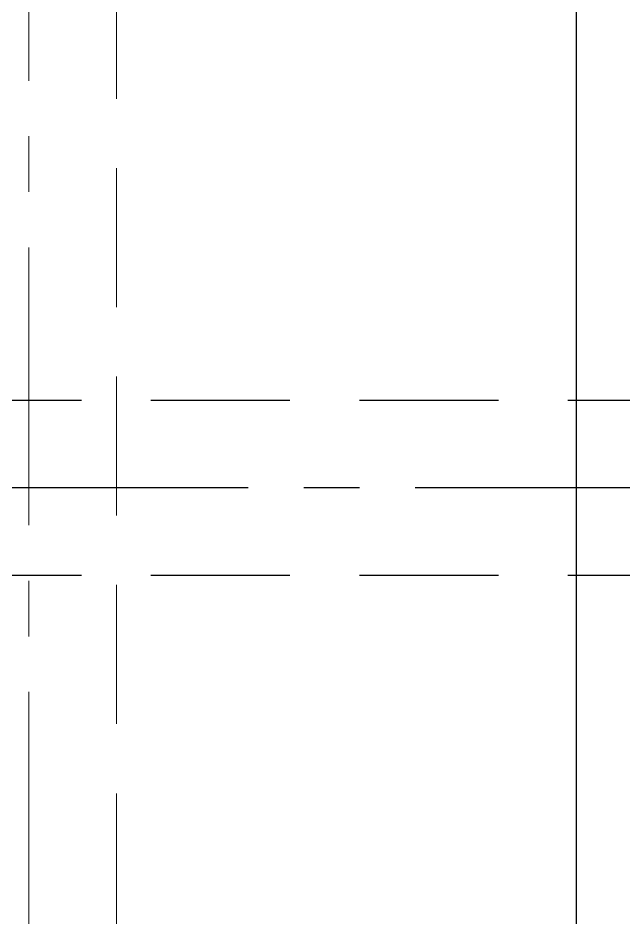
# Model space of a CAD drawing. Header units: inches. Extents: x 143011 to 144494, y -46023 to -44974.
# Drawn here: x 143845.08 to 143872.76, y -45181.09 to -45139.95 of the extents above; entities that cross this region are included whole.
import ezdxf

# ---------------------------------------------------------------- set-up
doc = ezdxf.new("R2010")
doc.units = ezdxf.units.IN
doc.header["$LTSCALE"] = 2
doc.header["$MEASUREMENT"] = 0
for name, pattern in [('CENTER', [50.8, 31.75, -6.35, 6.35, -6.35]), ('DASHED', [0.75, 0.5, -0.25]), ('HIDDEN', [9.525, 6.35, -3.175])]:
    doc.linetypes.add(name, pattern=pattern)
doc.layers.add('CAV-COR', color=1, linetype='CONTINUOUS')
doc.layers.add('wr2', color=41, linetype='DASHED')
doc.layers.add('WR', color=122, linetype='HIDDEN', lineweight=18)

msp = doc.modelspace()

# ---------------------------------------------------------------- linework, layer by layer
at = {"layer": 'CAV-COR', "linetype": 'ByBlock'}
msp.add_line((143870.577, -45094.419), (143870.577, -45276.419), dxfattribs=at)
at = {"layer": 'WR', "linetype": 'CENTER', "ltscale": 0.2}
msp.add_line((143845.577, -45244.419), (143845.577, -45086.419), dxfattribs=at)
at = {"layer": 'WR', "linetype": 'HIDDEN', "ltscale": 0.5}
msp.add_line((143849.577, -45248.419), (143849.577, -45092.419), dxfattribs=at)
at = {"layer": 'wr2', "linetype": 'HIDDEN', "ltscale": 0.5}
for p, q in [((143822.577, -45157.419), (143905.577, -45157.419)), ((143822.577, -45165.419), (143905.577, -45165.419))]:
    msp.add_line(p, q, dxfattribs=at)
at = {"layer": 'wr2', "linetype": 'CENTER', "ltscale": 0.2}
msp.add_line((143822.577, -45161.419), (143905.577, -45161.419), dxfattribs=at)

doc.saveas('drawing.dxf')
